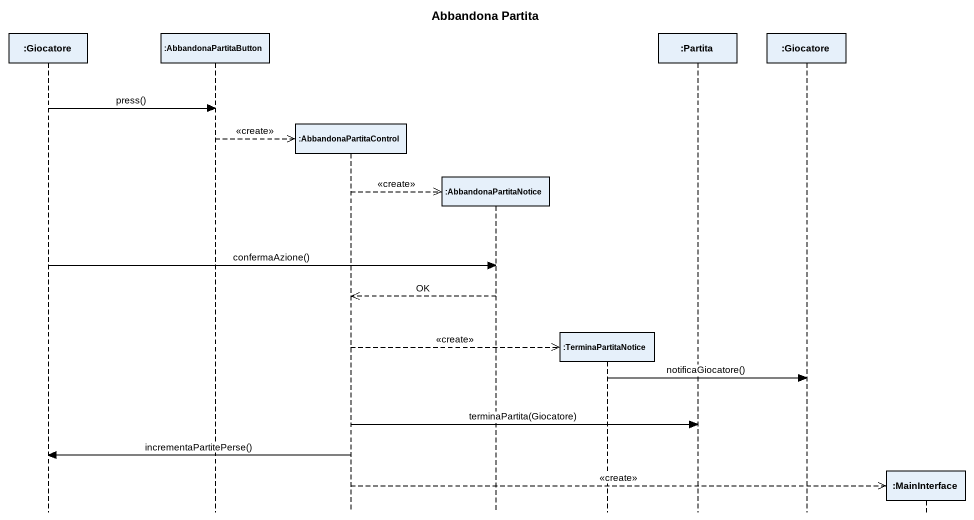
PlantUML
@startuml
title Abbandona Partita
hide footbox
participant ":Giocatore" as Giocatore
participant ":AbbandonaPartitaButton" as AbbandonaPartitaButton
participant ":AbbandonaPartitaControl" as AbbandonaPartitaControl
participant ":AbbandonaPartitaNotice" as AbbandonaPartitaNotice
participant ":TerminaPartitaNotice" as TerminaPartitaNotice
participant ":Partita" as Partita
participant ":Giocatore" as Giocatore_2
participant ":MainInterface" as MainInterface

Giocatore -> AbbandonaPartitaButton : press()
AbbandonaPartitaButton -->> AbbandonaPartitaControl ** : <<create>>
AbbandonaPartitaControl -->> AbbandonaPartitaNotice ** : <<create>>
Giocatore -> AbbandonaPartitaNotice : confermaAzione()
AbbandonaPartitaNotice -->> AbbandonaPartitaControl : OK
AbbandonaPartitaControl -->> TerminaPartitaNotice ** : <<create>>
TerminaPartitaNotice -> Giocatore_2 : notificaGiocatore()
AbbandonaPartitaControl -> Partita : terminaPartita(Giocatore)
AbbandonaPartitaControl -> Giocatore : incrementaPartitePerse()
AbbandonaPartitaControl -->> MainInterface ** : <<create>>
@enduml
